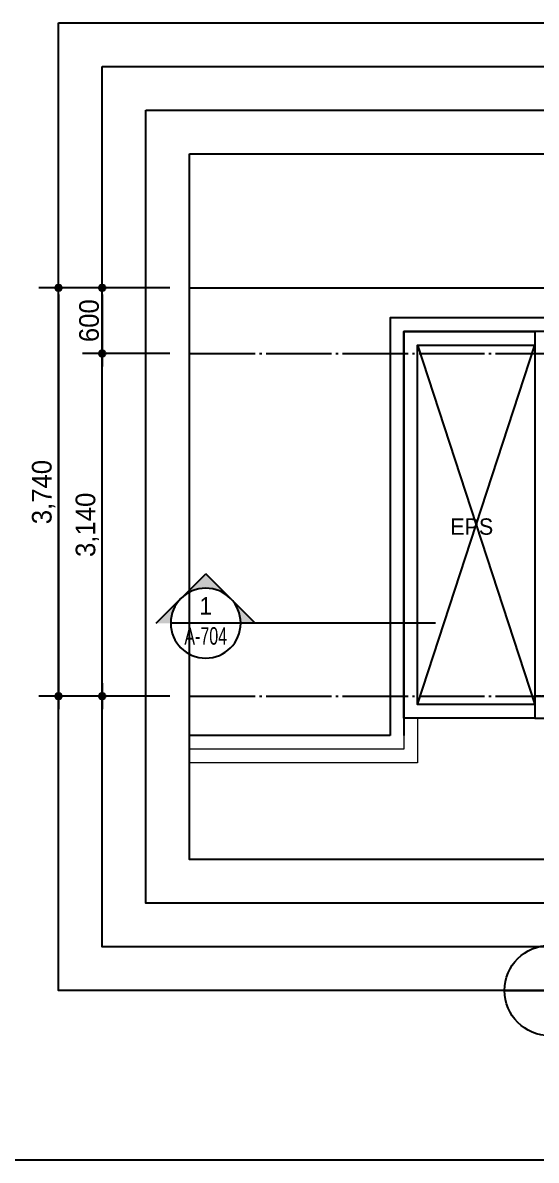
# Model space of a CAD drawing. Header units: millimetres. Extents: x 252711992 to 505989238, y 504776675 to 1009617600.
# Drawn here: x 252732126 to 252736827, y 504818337 to 504828757 of the extents above; entities that cross this region are included whole.
import ezdxf
from ezdxf.enums import TextEntityAlignment as Align
from ezdxf.xclip import XClip

# ---------------------------------------------------------------- set-up
doc = ezdxf.new("R2010")
doc.units = ezdxf.units.MM
doc.header["$XCLIPFRAME"] = 0
doc.linetypes.add('CEN', pattern=[35, 30, -2, 1, -2])
for name, color, linetype in [('$ZCDB_AUDIT_GENERATED_600D18', 7, 'Continuous'), ('4A.TEC CEN', 1, 'CEN'), ('4A.TEC CEN 보조1', 14, 'CEN'), ('4A.TEC 벽체 1', 2, 'Continuous'), ('4A.TEC 벽체 3', 4, 'Continuous'), ('4A.TEC 벽체 4', 7, 'Continuous'), ('4A.TEC 심볼', 7, 'Continuous'), ('4A.TEC 해치 1', 9, 'Continuous'), ('SYM', 1, 'Continuous'), ('TEXT', 7, 'Continuous')]:
    doc.layers.add(name, color=color, linetype=linetype)
doc.layers.add('DEFPOINT', color=135, linetype='Continuous', plot=False)
doc.styles.add('나눔고딕', font='')
doc.styles.add('돋움', font='')
doc.styles.get('나눔고딕').set_extended_font_data('Dotum')
doc.styles.get('돋움').set_extended_font_data('Dotum')
doc.dimstyles.new('DIM_600(외부치수)', dxfattribs={"dimscale": 400, "dimtxt": 3.3, "dimasz": 1, "dimexe": 2, "dimexo": 2, "dimgap": 1, "dimtad": 1, "dimdec": 0, "dimdsep": 46, "dimlunit": 6, "dimtxsty": '나눔고딕', "dimblk1": 'DIMDOT', "dimblk2": 'DIMDOT', "dimsah": 1, "dimcen": 2.5, "dimdle": 1.5, "dimclrd": 8, "dimclre": 8, "dimclrt": 3, "dimadec": 0, "dimazin": 0, "dimtfac": 1, "dimtdec": 0, "dimtix": 1, "dimtmove": 2, "dimatfit": 3, "dimldrblk": 'DIMDOT', "dimfxl": 1, "dimtvp": 1, "dimtolj": 1, "dimtzin": 0, "dimarcsym": 0})

# ---------------------------------------------------------------- blocks, each defined once
blk = doc.blocks.new('DIMDOT')
at = {"color": 0}
blk.add_line((-2, 0), (2, 0), dxfattribs=at)
for radius in [0.5, 0.25]:
    blk.add_circle((0, 0), radius, dxfattribs=at)
blk = doc.blocks.new('*D92')
at = {"layer": '$ZCDB_AUDIT_GENERATED_600D18', "color": 8, "lineweight": -2, "transparency": 16777216}
for p, q in [((252733474, 504826328), (252732274, 504826328)), ((252732454, 504826268), (252732454, 504822648)), ((252733474, 504822588), (252732274, 504822588))]:
    blk.add_line(p, q, dxfattribs=at)
at = {"layer": 'Defpoints', "color": 0, "transparency": 16777216}
for p in [(252733654, 504826328, 0), (252732454, 504822588), (252733654, 504822588, 0)]:
    blk.add_point(p, dxfattribs=at)
at = {"layer": '$ZCDB_AUDIT_GENERATED_600D18', "color": 8, "lineweight": -2, "transparency": 16777216, "xscale": 60, "yscale": 60, "zscale": 60}
for p, rotation in [((252732454, 504826328), 90), ((252732454, 504822588), 270)]:
    blk.add_blockref('DIMDOT', p, dxfattribs=dict(at, rotation=rotation))
at = {"layer": '$ZCDB_AUDIT_GENERATED_600D18', "color": 3, "transparency": 16777216, "insert": (252732317, 504824458), "char_height": 180, "attachment_point": 5, "rotation": 90, "style": '나눔고딕'}
blk.add_mtext('\\A1;3,740', dxfattribs=at)
blk = doc.blocks.new('*D93')
at = {"layer": '$ZCDB_AUDIT_GENERATED_600D18', "color": 8, "lineweight": -2, "transparency": 16777216}
for p, q in [((252733474, 504826328), (252732674, 504826328)), ((252732854, 504826268), (252732854, 504825788)), ((252733474, 504825728), (252732674, 504825728))]:
    blk.add_line(p, q, dxfattribs=at)
at = {"layer": 'Defpoints', "color": 0, "transparency": 16777216}
for p in [(252733654, 504826328, 0), (252732854, 504825728), (252733654, 504825728, 0)]:
    blk.add_point(p, dxfattribs=at)
at = {"layer": '$ZCDB_AUDIT_GENERATED_600D18', "color": 8, "lineweight": -2, "transparency": 16777216, "xscale": 60, "yscale": 60, "zscale": 60}
for p, rotation in [((252732854, 504826328), 90), ((252732854, 504825728), 270)]:
    blk.add_blockref('DIMDOT', p, dxfattribs=dict(at, rotation=rotation))
at = {"layer": '$ZCDB_AUDIT_GENERATED_600D18', "color": 3, "transparency": 16777216, "insert": (252732734, 504826028), "char_height": 180, "attachment_point": 5, "rotation": 90, "style": '나눔고딕'}
blk.add_mtext('\\A1;600', dxfattribs=at)
blk = doc.blocks.new('*D94')
at = {"layer": '$ZCDB_AUDIT_GENERATED_600D18', "color": 8, "lineweight": -2, "transparency": 16777216}
for p, q in [((252733474, 504825728), (252732674, 504825728)), ((252732854, 504822648), (252732854, 504825668)), ((252733474, 504822588), (252732674, 504822588))]:
    blk.add_line(p, q, dxfattribs=at)
at = {"layer": 'Defpoints', "color": 0, "transparency": 16777216}
for p in [(252732854, 504825728), (252733654, 504825728, 0), (252733654, 504822588, 0)]:
    blk.add_point(p, dxfattribs=at)
at = {"layer": '$ZCDB_AUDIT_GENERATED_600D18', "color": 8, "lineweight": -2, "transparency": 16777216, "xscale": 60, "yscale": 60, "zscale": 60}
for p, rotation in [((252732854, 504825728), 90), ((252732854, 504822588), 270)]:
    blk.add_blockref('DIMDOT', p, dxfattribs=dict(at, rotation=rotation))
at = {"layer": '$ZCDB_AUDIT_GENERATED_600D18', "color": 3, "transparency": 16777216, "insert": (252732717, 504824158), "char_height": 180, "attachment_point": 5, "rotation": 90, "style": '나눔고딕'}
blk.add_mtext('\\A1;3,140', dxfattribs=at)
blk = doc.blocks.new('dwgFD3B')
at = {"layer": '4A.TEC CEN', "color": 250, "ltscale": 500}
blk.add_line((49194.51, -103936.83, -3333.33), (358000, -103936.83, -3333.33), dxfattribs=at)
blk = doc.blocks.new('단면기호1')
at = {"layer": 'SYM'}
h = blk.add_hatch(color=256, dxfattribs=at)
h.paths.add_polyline_path([(4.24, 4.24, -0.198912), (6, 0), (8.49, 0)])
h.paths.add_polyline_path([(0, 8.49), (-4.24, 4.24, -0.414214), (4.24, 4.24)])
h.paths.add_polyline_path([(-4.24, 4.24), (-8.49, 0), (-6, 0, -0.198912)])
for p in [(-8.49, 0), (8.49, 0)]:
    blk.add_line(p, (0, 8.49), dxfattribs=at)
blk.add_circle((0, 0), 6, dxfattribs=at)

msp = doc.modelspace()

# ---------------------------------------------------------------- linework, layer by layer
at = {"layer": '4A.TEC CEN', "ltscale": 20}
for p, q in [((252733654.04, 504825728.18), (252745429.04, 504825728.18)), ((252733654.04, 504822588.18), (252745429.04, 504822588.18))]:
    msp.add_line(p, q, dxfattribs=at)
at = {"layer": '4A.TEC CEN 보조1'}
for p, q in [((252736815.3, 504825728.18, -4999.55), (252742855.3, 504825728.18, -4999.55)), ((252742855.3, 504822588.18, -4999.55), (252736815.3, 504822588.18, -4999.55))]:
    msp.add_line(p, q, dxfattribs=at)
at = {"layer": '4A.TEC 벽체 1'}
for p, q in [((252742855.3, 504825928.18, -4999.55), (252736815.3, 504825928.18, -4999.55)), ((252736815.3, 504825928.18, -4999.55), (252736815.3, 504822388.18, -4999.55)), ((252736815.3, 504822388.18, -4999.55), (252742855.3, 504822388.18, -4999.55))]:
    msp.add_line(p, q, dxfattribs=at)
at = {"layer": '4A.TEC 벽체 3', "elevation": -4999.55, "flags": 128}
for points in [[(252743655.3, 504826854.18), (252742729.3, 504826854.18), (252742729.3, 504826054.18), (252735489.3, 504826054.18), (252735489.3, 504822228.18)], [(252743655.3, 504826728.18), (252742855.3, 504826728.18), (252742855.3, 504825928.18), (252735615.3, 504825928.18), (252735615.3, 504822228.18)], [(252736815.3, 504822388.18), (252735615.3, 504822388.18), (252735615.3, 504825928.18), (252736815.3, 504825928.18)], [(252736815.3, 504822513.18), (252735740.3, 504822513.18), (252735740.3, 504825803.18), (252736815.3, 504825803.18)], [(252735489.3, 504822228.18), (252733654.04, 504822228.18)]]:
    msp.add_lwpolyline(points, dxfattribs=at)
at = {"layer": '4A.TEC 벽체 4', "color": 251, "lineweight": 0, "ltscale": 15}
for p, q in [((252735615.3, 504822388.18, -4999.55), (252735615.3, 504822103.18, -4999.55)), ((252735740.3, 504822388.18, -4999.55), (252735740.3, 504821978.18, -4999.55))]:
    msp.add_line(p, q, dxfattribs=at)
at = {"layer": '4A.TEC 벽체 4', "color": 251, "lineweight": 0, "ltscale": 15, "elevation": -4999.55}
for points in [[(252735615.3, 504822103.18), (252733654.04, 504822103.18)], [(252735740.3, 504821978.18), (252733654.04, 504821978.18)]]:
    msp.add_lwpolyline(points, dxfattribs=at)
at = {"layer": '4A.TEC 심볼'}
msp.add_line((252736537.72, 504819892.16, 3333.33), (252743295.36, 504819892.16, 3333.33), dxfattribs=at)
msp.add_circle((252736951.72, 504819892.16, 3333.33), 414, dxfattribs=at)
at = {"layer": '4A.TEC 해치 1'}
for p, q in [((252735740.3, 504822513.18, -4999.55), (252736815.3, 504825803.18, -4999.55)), ((252735740.3, 504825803.18, -4999.55), (252736815.3, 504822513.18, -4999.55))]:
    msp.add_line(p, q, dxfattribs=at)
at = {"layer": 'DEFPOINT'}
msp.add_line((252748191.54, 504818337.29, 3333.33), (252711991.54, 504818337.29, 3333.33), dxfattribs=at)
at = {"layer": 'DEFPOINT', "elevation": 3333.33}
for points in [[(252732454.04, 504828757.16), (252746629.04, 504828757.16), (252746629.04, 504819892.16), (252732454.04, 504819892.16)], [(252732854.04, 504828357.16), (252746229.04, 504828357.16), (252746229.04, 504820292.16), (252732854.04, 504820292.16)], [(252733254.04, 504827957.16), (252745829.04, 504827957.16), (252745829.04, 504820692.16), (252733254.04, 504820692.16)], [(252733654.04, 504827557.16), (252745429.04, 504827557.16), (252745429.04, 504821092.16), (252733654.04, 504821092.16)]]:
    msp.add_lwpolyline(points, close=True, dxfattribs=at)
at = {"layer": 'SYM'}
msp.add_line((252735904.09, 504823257.12), (252734121.66, 504823257.12), dxfattribs=at)
msp.add_lwpolyline([(252734121.66, 504823257.12), (252733481.2, 504823257.12)], dxfattribs=at)

# ---------------------------------------------------------------- block references
ref = msp.add_blockref('dwgFD3B', (252534447.67, 504930265.01, -1666.22))
XClip(ref).set_block_clipping_path([(199206.3709577918, -109172.850899756), (210981.3709591925, -102707.850900948)])
at = {"layer": 'SYM', "xscale": -53.37150118498497, "yscale": 53.37150118498497, "zscale": 53.37150118498497, "rotation": 359.9999999999999}
msp.add_blockref('단면기호1', (252733801.43, 504823257.12), dxfattribs=at)

# ---------------------------------------------------------------- texts
at = {"layer": 'TEXT', "style": '돋움'}
msp.add_text('EPS', height=150, dxfattribs=at).set_placement((252736237.1, 504824142.03), align=Align.MIDDLE_CENTER)
msp.add_text('1', height=160.11, dxfattribs=at).set_placement((252733801.43, 504823335.9), align=Align.CENTER)
at = {"layer": 'TEXT', "style": '돋움', "width": 0.7}
msp.add_text('A-704', height=160.115, dxfattribs=at).set_placement((252733801.43, 504823060.21), align=Align.CENTER)

# ---------------------------------------------------------------- dimensions: what is measured, and where the dimension line sits
at = {"layer": '$ZCDB_AUDIT_GENERATED_600D18'}
for base, p1, p2, angle, picture, middle in [((252732454.04, 504822588.18, -4999.55), (252733654.04, 504826328.18, -4999.55), (252733654.04, 504822588.18, -4999.55), 270, '*D92', (252732316.58, 504824458.18, -4999.55)), ((252732854.04, 504825728.18, -4999.55), (252733654.04, 504826328.18, -4999.55), (252733654.04, 504825728.18, -4999.55), 270, '*D93', (252732733.92, 504826028.18, -4999.55)), ((252732854.04, 504825728.18, -4999.55), (252733654.04, 504822588.18, -4999.55), (252733654.04, 504825728.18, -4999.55), 90, '*D94', (252732716.58, 504824158.18, -4999.55))]:
    dim = msp.add_linear_dim(base=base, p1=p1, p2=p2, angle=angle, dimstyle='DIM_600(외부치수)', override={"dimscale": 300, "dimtxt": 0.6, "dimasz": 0.2, "dimexe": 0.6, "dimexo": 0.6, "dimgap": 0.1, "dimdec": 1, "dimblk1": 'DIMDOT', "dimblk2": 'DIMDOT', "dimdle": 0.5}, dxfattribs=at)
    dim.commit()
    dim.dimension.update_dxf_attribs({"geometry": picture, "text_midpoint": middle})

doc.saveas('drawing.dxf')
